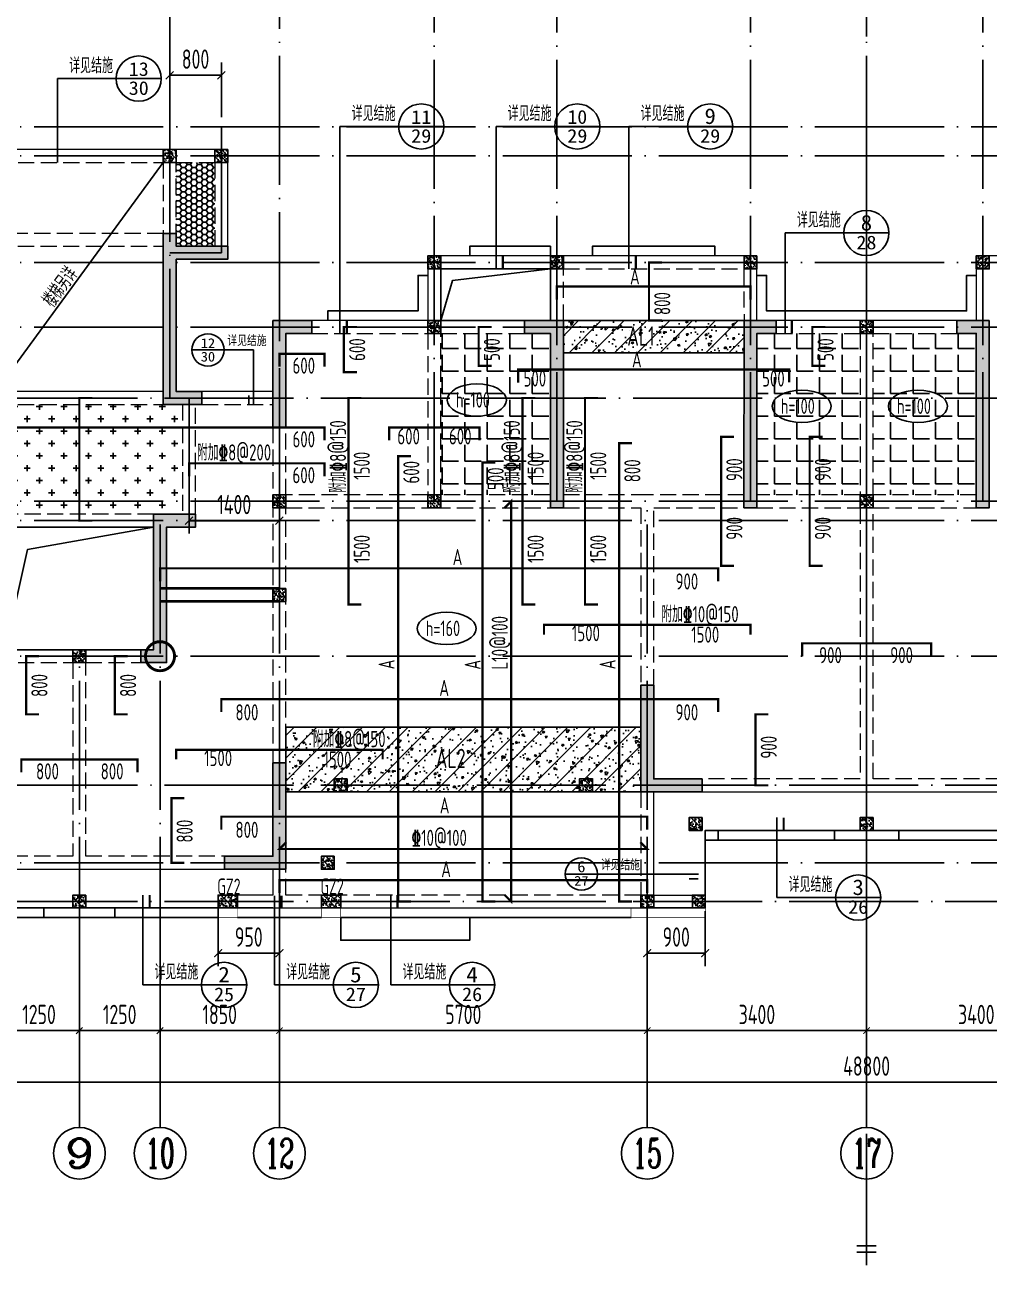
# Model space of a CAD drawing. Extents: x 826826 to 1642106, y -156213 to 399140.
# Drawn here: x 1297115 to 1312061, y 114966 to 134182 of the extents above; entities that cross this region are included whole.
import ezdxf
from ezdxf.enums import TextEntityAlignment as Align

# ---------------------------------------------------------------- set-up
doc = ezdxf.new("R2010")
doc.units = 0
doc.header["$LTSCALE"] = 1000
for name, pattern in [('CENTER', [8, 5, -1, 1, -1]), ('DASH', [0.35, 0.25, -0.1]), ('DOTE', [2.42, 2, -0.2, 0.02, -0.2])]:
    doc.linetypes.add(name, pattern=pattern)
doc.layers.get('0').update_dxf_attribs({"linetype": 'CONTINUOUS'})
doc.layers.get('DEFPOINTS').update_dxf_attribs({"linetype": 'CONTINUOUS'})
for name, color, linetype in [('$RECOVER_210609100354-0', 7, 'CONTINUOUS'), ('A-AXIS', 1, 'CONTINUOUS'), ('A-DOTE', 10, 'DOTE'), ('AXIS_TEXT', 4, 'CONTINUOUS'), ('BEAM', 4, 'DASH'), ('DIM_IDEN', 67, 'CONTINUOUS'), ('PUB_TEXT', 2, 'CONTINUOUS'), ('ROOF', 183, 'CONTINUOUS'), ('S-B板填充', 251, 'CONTINUOUS'), ('S-B板标注', 3, 'CONTINUOUS'), ('S-B板边线', 2, 'CONTINUOUS'), ('S-B板配筋', 6, 'CONTINUOUS'), ('S-B板配筋号', 7, 'CONTINUOUS'), ('S-D洞口', 4, 'CONTINUOUS'), ('S-J基础底板标注', 3, 'CONTINUOUS'), ('S-L主梁线', 4, 'DASH'), ('S-Q墙填充', 252, 'CONTINUOUS'), ('S-Q墙实线', 6, 'CONTINUOUS'), ('S-Q墙标注', 3, 'CONTINUOUS'), ('S-Y一般标注', 3, 'CONTINUOUS'), ('S-板正筋', 2, 'CONTINUOUS'), ('S-构造柱', 212, 'CONTINUOUS'), ('S-构造柱编号', 130, 'CONTINUOUS'), ('TEXT', 2, 'CONTINUOUS'), ('THIN', 7, 'CONTINUOUS'), ('水平筋标注', 7, 'CONTINUOUS'), ('看线', 251, 'CONTINUOUS')]:
    doc.layers.add(name, color=color, linetype=linetype)
doc.layers.add('+公共字体', color=7, linetype='CONTINUOUS', lineweight=20)
doc.layers.add('配箍校核', color=34, linetype='CONTINUOUS', plot=False)
doc.styles.add('_TCH_AXIS', font='COMPLEX', dxfattribs={"bigfont": 'GBCBIG'})
doc.styles.add('_TCH_LABEL', font='simhei.ttf')
doc.styles.add('COMPLEX', font='COMPLEX')
doc.styles.add('TSSD_DIMENSION', font='Tssdeng.shx', dxfattribs={"width": 0.7, "bigfont": 'tssdchn.shx'})
doc.styles.add('TSSD_REIN', font='tssdeng.shx', dxfattribs={"width": 0.7, "height": 300, "bigfont": 'tssdchn.shx'})
doc.styles.add('结构文字', font='zstxt.shx', dxfattribs={"width": 0.7, "bigfont": 'zshz.shx'})
doc.dimstyles.new('STRUCK', dxfattribs={"dimtxt": 400, "dimasz": 121, "dimexe": 200, "dimexo": 150, "dimgap": 115, "dimtad": 1, "dimdec": 0, "dimdsep": 46, "dimtxsty": '结构文字', "dimblk": 'ARCHTICK', "dimcen": 400, "dimclrd": 3, "dimclre": 3, "dimclrt": 7, "dimadec": 0, "dimazin": 0, "dimtfac": 1, "dimtdec": 0, "dimtix": 1, "dimtmove": 2, "dimatfit": 3, "dimldrblk": '_DIMX', "dimfxl": 0, "dimtolj": 1, "dimtzin": 0, "dimarcsym": 0})
doc.dimstyles.new('TSSD_100_100$0', dxfattribs={"dimtxt": 300, "dimasz": 80, "dimexe": 100, "dimexo": 250, "dimgap": 100, "dimtad": 1, "dimdec": 0, "dimzin": 0, "dimdsep": 46, "dimtxsty": 'TSSD_DIMENSION', "dimblk": 'ARCHTICK', "dimcen": 0, "dimdle": 100, "dimclrd": 3, "dimclre": 3, "dimclrt": 7, "dimadec": 0, "dimazin": 0, "dimtfac": 1, "dimtdec": 0, "dimtix": 1, "dimtmove": 2, "dimatfit": 3, "dimldrblk": 'ARCHTICK', "dimfxl": 0, "dimtolj": 1, "dimtzin": 0, "dimarcsym": 0})

# ---------------------------------------------------------------- blocks, each defined once
blk = doc.blocks.new('_ArchTick')
at = {"color": 0, "linetype": 'ByBlock', "const_width": 0.15}
blk.add_lwpolyline([(-0.5, -0.5), (0.5, 0.5)], dxfattribs=at)
blk = doc.blocks.new('*D875')
at = {"layer": 'DEFPOINTS', "color": 0}
for p in [(28700.000008, 3300.000008), (32100.000008, 3300.000008), (32100.000008, 2300.000008)]:
    blk.add_point(p, dxfattribs=at)
at = {"layer": 'S-Y一般标注', "color": 0, "lineweight": -2}
for p, q in [((28700.000008, 3050.000008), (28700.000008, 2200.000008)), ((32100.000008, 3050.000008), (32100.000008, 2200.000008)), ((28600.000008, 2300.000008), (32200.000008, 2300.000008))]:
    blk.add_line(p, q, dxfattribs=at)
at = {"layer": 'S-Y一般标注', "color": 0, "lineweight": -2, "xscale": 100, "yscale": 100, "zscale": 100, "rotation": 180}
blk.add_blockref('_ArchTick', (28700.000008, 2300.000008), dxfattribs=at)
at = {"layer": 'S-Y一般标注', "color": 0, "lineweight": -2, "xscale": 100, "yscale": 100, "zscale": 100}
blk.add_blockref('_ArchTick', (32100.000008, 2300.000008), dxfattribs=at)
at = {"layer": 'S-Y一般标注', "color": 7, "insert": (30400.000008, 2550.000008), "char_height": 300, "attachment_point": 5, "style": 'TSSD_DIMENSION'}
blk.add_mtext('\\A1;3400', dxfattribs=at)
blk = doc.blocks.new('*D914')
at = {"layer": 'DEFPOINTS', "color": 0}
for p in [(15250, 3300), (16500, 3300), (16500, 2300)]:
    blk.add_point(p, dxfattribs=at)
at = {"layer": 'S-Y一般标注', "color": 0, "lineweight": -2}
for p, q in [((15250, 3050), (15250, 2200)), ((16500, 3050), (16500, 2200)), ((15150, 2300), (16600, 2300))]:
    blk.add_line(p, q, dxfattribs=at)
at = {"layer": 'S-Y一般标注', "color": 0, "lineweight": -2, "xscale": 100, "yscale": 100, "zscale": 100, "rotation": 180}
blk.add_blockref('_ArchTick', (15250, 2300), dxfattribs=at)
at = {"layer": 'S-Y一般标注', "color": 0, "lineweight": -2, "xscale": 100, "yscale": 100, "zscale": 100}
blk.add_blockref('_ArchTick', (16500, 2300), dxfattribs=at)
at = {"layer": 'S-Y一般标注', "color": 7, "insert": (15875, 2550), "char_height": 300, "attachment_point": 5, "style": 'TSSD_DIMENSION'}
blk.add_mtext('\\A1;1250', dxfattribs=at)
blk = doc.blocks.new('*D915')
at = {"layer": 'DEFPOINTS', "color": 0}
for p in [(17750, 3300), (19600, 3300), (19600, 2300)]:
    blk.add_point(p, dxfattribs=at)
at = {"layer": 'S-Y一般标注', "color": 0, "lineweight": -2}
for p, q in [((17750, 3050), (17750, 2200)), ((19600, 3050), (19600, 2200)), ((17650, 2300), (19700, 2300))]:
    blk.add_line(p, q, dxfattribs=at)
at = {"layer": 'S-Y一般标注', "color": 0, "lineweight": -2, "xscale": 100, "yscale": 100, "zscale": 100, "rotation": 180}
blk.add_blockref('_ArchTick', (17750, 2300), dxfattribs=at)
at = {"layer": 'S-Y一般标注', "color": 0, "lineweight": -2, "xscale": 100, "yscale": 100, "zscale": 100}
blk.add_blockref('_ArchTick', (19600, 2300), dxfattribs=at)
at = {"layer": 'S-Y一般标注', "color": 7, "insert": (18675, 2550), "char_height": 300, "attachment_point": 5, "style": 'TSSD_DIMENSION'}
blk.add_mtext('\\A1;1850', dxfattribs=at)
blk = doc.blocks.new('*D916')
at = {"layer": 'DEFPOINTS', "color": 0}
for p in [(19600, 3300), (25300, 3300), (25300, 2300)]:
    blk.add_point(p, dxfattribs=at)
at = {"layer": 'S-Y一般标注', "color": 0, "lineweight": -2}
for p, q in [((19600, 3050), (19600, 2200)), ((25300, 3050), (25300, 2200)), ((19500, 2300), (25400, 2300))]:
    blk.add_line(p, q, dxfattribs=at)
at = {"layer": 'S-Y一般标注', "color": 0, "lineweight": -2, "xscale": 100, "yscale": 100, "zscale": 100, "rotation": 180}
blk.add_blockref('_ArchTick', (19600, 2300), dxfattribs=at)
at = {"layer": 'S-Y一般标注', "color": 0, "lineweight": -2, "xscale": 100, "yscale": 100, "zscale": 100}
blk.add_blockref('_ArchTick', (25300, 2300), dxfattribs=at)
at = {"layer": 'S-Y一般标注', "color": 7, "insert": (22450, 2550), "char_height": 300, "attachment_point": 5, "style": 'TSSD_DIMENSION'}
blk.add_mtext('\\A1;5700', dxfattribs=at)
blk = doc.blocks.new('*D917')
at = {"layer": 'DEFPOINTS', "color": 0}
for p in [(25300.000008, 3300.000008), (28700.000008, 3300.000008), (28700.000008, 2300.000008)]:
    blk.add_point(p, dxfattribs=at)
at = {"layer": 'S-Y一般标注', "color": 0, "lineweight": -2}
for p, q in [((25300.000008, 3050.000008), (25300.000008, 2200.000008)), ((28700.000008, 3050.000008), (28700.000008, 2200.000008)), ((25200.000008, 2300.000008), (28800.000008, 2300.000008))]:
    blk.add_line(p, q, dxfattribs=at)
at = {"layer": 'S-Y一般标注', "color": 0, "lineweight": -2, "xscale": 100, "yscale": 100, "zscale": 100, "rotation": 180}
blk.add_blockref('_ArchTick', (25300.000008, 2300.000008), dxfattribs=at)
at = {"layer": 'S-Y一般标注', "color": 0, "lineweight": -2, "xscale": 100, "yscale": 100, "zscale": 100}
blk.add_blockref('_ArchTick', (28700.000008, 2300.000008), dxfattribs=at)
at = {"layer": 'S-Y一般标注', "color": 7, "insert": (27000.000008, 2550.000008), "char_height": 300, "attachment_point": 5, "style": 'TSSD_DIMENSION'}
blk.add_mtext('\\A1;3400', dxfattribs=at)
blk = doc.blocks.new('*D918')
at = {"layer": 'DEFPOINTS', "color": 0}
for p in [(4300.000008, 3300.000008), (53100.000008, 3300.000008), (53100.000008, 1500.000008)]:
    blk.add_point(p, dxfattribs=at)
at = {"layer": 'S-Y一般标注', "color": 0, "lineweight": -2}
for p, q in [((4300.000008, 3050.000008), (4300.000008, 1400.000008)), ((53100.000008, 3050.000008), (53100.000008, 1400.000008)), ((4200.000008, 1500.000008), (53200.000008, 1500.000008))]:
    blk.add_line(p, q, dxfattribs=at)
at = {"layer": 'S-Y一般标注', "color": 0, "lineweight": -2, "xscale": 100, "yscale": 100, "zscale": 100, "rotation": 180}
blk.add_blockref('_ArchTick', (4300.000008, 1500.000008), dxfattribs=at)
at = {"layer": 'S-Y一般标注', "color": 0, "lineweight": -2, "xscale": 100, "yscale": 100, "zscale": 100}
blk.add_blockref('_ArchTick', (53100.000008, 1500.000008), dxfattribs=at)
at = {"layer": 'S-Y一般标注', "color": 7, "insert": (28700.000008, 1750.000008), "char_height": 300, "attachment_point": 5, "style": 'TSSD_DIMENSION'}
blk.add_mtext('\\A1;48800', dxfattribs=at)
blk = doc.blocks.new('_AXISO')
blk.add_circle((0, 0), 0.5)
at = {"layer": 'AXIS_TEXT', "style": 'COMPLEX', "width": 1.041667}
blk.add_attdef('A', text='', height=0.56, dxfattribs=at).set_placement((-0.25, -0.28), (0.25, -0.28), align=Align.FIT)
blk = doc.blocks.new('*D920')
at = {"layer": 'DEFPOINTS', "color": 0}
for p in [(16500, 3300), (17750, 3300), (17750, 2300)]:
    blk.add_point(p, dxfattribs=at)
at = {"layer": 'S-Y一般标注', "color": 0, "lineweight": -2}
for p, q in [((16500, 3050), (16500, 2200)), ((17750, 3050), (17750, 2200)), ((16400, 2300), (17850, 2300))]:
    blk.add_line(p, q, dxfattribs=at)
at = {"layer": 'S-Y一般标注', "color": 0, "lineweight": -2, "xscale": 100, "yscale": 100, "zscale": 100, "rotation": 180}
blk.add_blockref('_ArchTick', (16500, 2300), dxfattribs=at)
at = {"layer": 'S-Y一般标注', "color": 0, "lineweight": -2, "xscale": 100, "yscale": 100, "zscale": 100}
blk.add_blockref('_ArchTick', (17750, 2300), dxfattribs=at)
at = {"layer": 'S-Y一般标注', "color": 7, "insert": (17125, 2550), "char_height": 300, "attachment_point": 5, "style": 'TSSD_DIMENSION'}
blk.add_mtext('\\A1;1250', dxfattribs=at)
blk = doc.blocks.new('20210801.20101804')
at = {"layer": 'S-B板填充', "linetype": 'ByBlock'}
h = blk.add_hatch(dxfattribs=at)
h.set_pattern_fill('HONEY', color=252, scale=17.142857, style=0)
h.set_pattern_definition([(0, (65678.815, -211040.24), (81.642857, 47.136514), [54.42857, -108.857143]), (120, (65678.815, -211040.24), (-81.642847, 47.136531), [54.42857, -108.857143]), (60, (65678.815, -211040.24), (1e-05, 94.273045), [-108.857143, 54.42857])])
edge = h.paths.add_edge_path()
edge.add_line((14198, 4150), (14199, 5450))
edge.add_line((14199, 5450), (13598, 5450))
edge.add_line((13598, 5450), (13598, 4350))
edge.add_line((13598, 4350), (13600, 4350))
edge.add_line((13600, 4350), (13600, 4150))
edge.add_line((13600, 4150), (14198, 4150))
at = {"layer": 'S-B板填充'}
h = blk.add_hatch(dxfattribs=at)
h.set_pattern_fill('ANGLE', color=252, scale=50, style=0)
h.set_pattern_definition([(0, (115433.96, -145343.86), (0, 349.25), [254, -95.25]), (90, (115433.96, -145343.86), (-349.25, 2e-14), [254, -95.25])])
edge = h.paths.add_edge_path()
edge.add_line((17700, 300), (17700, 2800))
edge.add_line((17700, 2800), (19400, 2800))
edge.add_line((19400, 2800), (19400, 300))
edge.add_line((19400, 300), (17800, 300))
h = blk.add_hatch(dxfattribs=at)
h.set_pattern_fill('ANGLE', color=252, scale=50, style=0)
h.set_pattern_definition([(0, (120233.96, -145343.86), (0, 349.25), [254, -95.25]), (90, (120233.96, -145343.86), (-349.25, 2e-14), [254, -95.25])])
h.paths.add_polyline_path([(22600, 300), (22600, 2800), (24200, 2800), (24200, 300)])
h = blk.add_hatch(dxfattribs=at)
h.set_pattern_fill('ANGLE', color=252, scale=50, style=0)
h.set_pattern_definition([(0, (122033.96, -145343.86), (0, 349.25), [254, -95.25]), (90, (122033.96, -145343.86), (-349.25, 2e-14), [254, -95.25])])
h.paths.add_polyline_path([(24400, 300), (24400, 2800), (26000, 2800), (26000, 300)])
h = blk.add_hatch(dxfattribs=at)
h.set_pattern_fill('CROSS', color=252, scale=30, style=0)
h.set_pattern_definition([(0, (97333.95, -146243.87), (190.5, 190.5), [95.25, -285.75]), (90, (97381.58, -146291.5), (-190.5, 190.5), [95.25, -285.75])])
h.paths.add_polyline_path([(10501, 1700), (13701, 1700), (13700, 0), (10500, 0)])
blk = doc.blocks.new('20210802.04311300')
at = {"layer": '$RECOVER_210609100354-0', "color": 30, "const_width": 8}
for points in [[(14150, 500), (14150, 350), (13850, 350), (13850, 500)], [(15750, 500), (15750, 350), (15450, 350), (15450, 500)], [(21400, 500), (21400, 350), (20250, 350), (20250, 500)]]:
    blk.add_lwpolyline(points, dxfattribs=at)
at = {"layer": '看线', "color": 202, "ltscale": 0.5}
for points in [[(19000, 10600), (19000, 10750), (17750, 10750), (17750, 10600)], [(21550, 10600), (21550, 10750), (19650, 10750), (19650, 10600)], [(17100, 10300), (16950, 10300), (16950, 9750), (15550, 9750), (15550, 9600)], [(22200, 10300), (22350, 10300), (22350, 9750), (23900, 9750)], [(25600, 10300), (25450, 10300), (25450, 9750), (23900, 9750)], [(23900, 1550), (21400, 1550), (21400, 500)], [(23400, 1700), (23400, 1550), (21600, 1550), (21600, 1700)], [(23900, 1550), (26400, 1550), (26400, 500)], [(24400, 1700), (24400, 1550), (26200, 1550), (26200, 1700)], [(9550, 500), (9550, 350), (11150, 350), (11150, 500)], [(13850, 500), (13850, 350), (12250, 350), (12250, 500)], [(9550, 350), (13850, 350)], [(15450, 350), (14150, 350)], [(17750, 350), (17750, 0), (15750, 0), (15750, 350)], [(20250, 350), (15750, 350)]]:
    blk.add_lwpolyline(points, dxfattribs=at)
blk = doc.blocks.new('20210802.12031371')
at = {"layer": 'S-板正筋', "color": 5, "linetype": 'DASH', "const_width": 42.9}
for points in [[(13493, 3150), (11643, 3150)], [(13493, 2950), (11643, 2950)]]:
    blk.add_lwpolyline(points, dxfattribs=at)
blk = doc.blocks.new('20210804.01062365')
at = {"layer": '+公共字体', "color": 2, "const_width": 45}
blk.add_lwpolyline([(-1458949, -65116, 1), (-1458949, -64666, 1), (-1458949, -65116, -1)], format="xyb", dxfattribs=at)
blk = doc.blocks.new('20210805.12180537')
at = {"layer": 'DIM_IDEN'}
for p, q in [((12208, 14853), (13117, 14853)), ((12208, 13555), (12208, 14853)), ((13817, 14853), (13117, 14853)), ((16586, 14111), (17495, 14111)), ((16586, 10905), (16586, 14111)), ((18195, 14111), (17495, 14111)), ((19005, 14111), (19914, 14111)), ((19005, 11905), (19005, 14111)), ((20614, 14111), (19914, 14111)), ((21064, 14111), (21973, 14111)), ((21064, 11905), (21064, 14111)), ((22673, 14111), (21973, 14111)), ((23485, 12461), (24394, 12461)), ((23485, 10905), (23485, 12461)), ((25094, 12461), (24394, 12461)), ((14790, 10649), (14290, 10649)), ((15247, 10649), (14790, 10649)), ((15247, 9805), (15247, 10649)), ((23357, 3405), (23357, 2166)), ((20577, 2530), (20077, 2530)), ((21693, 2530), (20577, 2530)), ((22140, 2530), (21693, 2530)), ((13531, 2205), (13531, 813)), ((15573, 2195), (15573, 813)), ((17374, 2205), (17374, 813)), ((23357, 2166), (24266, 2166)), ((24966, 2166), (24266, 2166)), ((13531, 813), (14440, 813)), ((15140, 813), (14440, 813)), ((15573, 813), (16482, 813)), ((17182, 813), (16482, 813)), ((17374, 813), (18283, 813)), ((18983, 813), (18283, 813))]:
    blk.add_line(p, q, dxfattribs=at)
for points, const_width in [([(19110, 11905), (19110, 12105)], 35), ([(21169, 11905), (21169, 12105)], 35), ([(16691, 10905), (16691, 11105)], 35), ([(23590, 10905), (23590, 11105)], 35), ([(15172, 9805), (15172, 9947)], 25), ([(23462, 3405), (23462, 3205)], 35), ([(22140, 2455), (21997, 2455)], 25), ([(13636, 2205), (13636, 2005)], 35), ([(15678, 2195), (15678, 1995)], 35), ([(17479, 2205), (17479, 2005)], 35)]:
    blk.add_lwpolyline(points, dxfattribs=dict(at, const_width=const_width))
for centre, radius in [((13467, 14853), 350), ((17845, 14111), 350), ((20264, 14111), 350), ((22323, 14111), 350), ((24744, 12461), 350), ((14540, 10649), 250), ((20327, 2530), 250), ((24616, 2166), 350), ((14790, 813), 350), ((16832, 813), 350), ((18633, 813), 350)]:
    blk.add_circle(centre, radius, dxfattribs=at)
at = {"layer": 'PUB_TEXT', "style": '_TCH_AXIS'}
for height, p in [(236.3, (12388, 14936)), (236.3, (16766, 14195)), (236.3, (19184, 14195)), (236.3, (21244, 14195)), (236.3, (23665, 12545)), (168.8, (14840, 10709)), (168.8, (20627, 2589)), (236.3, (23537, 2249)), (236.3, (13710, 896)), (236.3, (15752, 896)), (236.3, (17554, 896))]:
    blk.add_text('详见结施', height=height, dxfattribs=at).set_placement(p)
at = {"layer": 'PUB_TEXT', "style": '_TCH_LABEL'}
for s, height, width, p, p2 in [('13', 212.7, 1.00565, (13314, 14894), (13621, 14894)), ('30', 212, 1.017143, (13312, 14600), (13622, 14600)), ('11', 210.8, 1.034884, (17688, 14152), (18002, 14152)), ('10', 213.8, 0.988889, (20112, 14152), (20416, 14152)), ('9', 242, 1.011364, (22235, 14150), (22411, 14150)), ('29', 211.6, 1.022989, (17689, 13859), (18001, 13859)), ('29', 211.6, 1.022989, (20108, 13859), (20420, 13859)), ('29', 211.6, 1.022989, (22168, 13859), (22479, 13859)), ('8', 242, 1.017143, (24656, 12500), (24833, 12500)), ('28', 212.3, 1.011364, (24590, 12208), (24899, 12208)), ('12', 151.1, 1.022989, (14428, 10679), (14651, 10679)), ('30', 151.4, 1.017143, (14429, 10469), (14650, 10469)), ('6', 173, 1.011364, (20264, 2558), (20390, 2558)), ('27', 151.1, 1.022989, (20216, 2350), (20438, 2350)), ('3', 242, 1.00565, (24529, 2205), (24704, 2205)), ('26', 211.6, 1.022989, (24461, 1914), (24772, 1914)), ('2', 241, 1.022989, (14701, 852), (14878, 852)), ('5', 241, 1.028902, (16743, 852), (16921, 852)), ('4', 241, 1.034884, (18543, 852), (18723, 852)), ('25', 212.7, 1.00565, (14636, 560), (14943, 560)), ('27', 211.6, 1.022989, (16676, 561), (16988, 561)), ('26', 211.6, 1.022989, (18478, 561), (18789, 561))]:
    blk.add_text(s, height=height, dxfattribs=dict(at, width=width)).set_placement(p, p2, align=Align.FIT)
blk = doc.blocks.new('20210809.10301159')
at = {"layer": 'THIN', "linetype": 'CENTER'}
blk.add_line((150, 26037), (150, 0), dxfattribs=at)
at = {"layer": 'THIN'}
for p, q in [((300, 300), (0, 300)), ((300, 200), (0, 200))]:
    blk.add_line(p, q, dxfattribs=at)
blk = doc.blocks.new('20210810.05001319')
at = {"layer": 'S-Q墙填充'}
h = blk.add_hatch(color=252, dxfattribs=at)
h.dxf.hatch_style = 1
h.paths.add_polyline_path([(-1454688, -53083), (-1454688, -55433), (-1454288, -55433), (-1454088, -55433), (-1454088, -55233), (-1454288, -55233), (-1454488, -55233), (-1454488, -53183), (-1453688, -53183), (-1453688, -52983), (-1454488, -52983), (-1454488, -52783), (-1454688, -52783)])
h = blk.add_hatch(color=252, dxfattribs=at)
h.dxf.hatch_style = 1
h.paths.add_polyline_path([(-1452988, -55333), (-1452988, -55783), (-1452788, -55783), (-1452788, -55333), (-1452788, -54333), (-1452388, -54333), (-1452388, -54133), (-1452988, -54133)])
h = blk.add_hatch(color=252, dxfattribs=at)
h.dxf.hatch_style = 1
h.paths.add_polyline_path([(-1449088, -54333), (-1448688, -54333), (-1448688, -57033), (-1448488, -57033), (-1448488, -54133), (-1449088, -54133)])
h = blk.add_hatch(color=252, dxfattribs=at)
h.dxf.hatch_style = 1
h.paths.add_polyline_path([(-1445688, -54133), (-1445690, -57033), (-1445490, -57033), (-1445488, -54333), (-1445188, -54333), (-1445188, -54133)])
h = blk.add_hatch(color=252, dxfattribs=at)
h.dxf.hatch_style = 1
h.paths.add_polyline_path([(-1441888, -54133), (-1442388, -54133), (-1442388, -54333), (-1442088, -54333), (-1442088, -57033), (-1441888, -57033)])
h = blk.add_hatch(color=252, dxfattribs=at)
h.dxf.hatch_style = 1
h.paths.add_polyline_path([(-1454838, -59233), (-1455038, -59233), (-1455038, -59433), (-1454638, -59433), (-1454638, -57333), (-1454188, -57333), (-1454188, -57133), (-1454838, -57133)])
h = blk.add_hatch(color=252, dxfattribs=at)
h.dxf.hatch_style = 1
h.paths.add_polyline_path([(-1447288, -61433), (-1446438, -61433), (-1446338, -61433), (-1446338, -61233), (-1446438, -61233), (-1447088, -61233), (-1447088, -59783), (-1447288, -59783)])
h = blk.add_hatch(color=252, dxfattribs=at)
h.dxf.hatch_style = 1
h.paths.add_polyline_path([(-1452788, -62633), (-1453738, -62633), (-1453738, -62433), (-1452988, -62433), (-1452988, -60983), (-1452788, -60983)])
at = {"layer": 'S-L主梁线', "linetype": 'ByBlock', "lineweight": 18}
for p, q in [((-1454588, -51483), (-1457388, -51483)), ((-1453688, -51483), (-1454588, -51483)), ((-1453688, -52983), (-1453688, -51483)), ((-1450588, -53133), (-1450588, -54133)), ((-1448588, -53133), (-1450588, -53133)), ((-1445490, -53133), (-1448588, -53133)), ((-1445488, -54133), (-1445490, -53133)), ((-1438988, -53133), (-1442088, -53133)), ((-1442088, -53133), (-1442088, -54133)), ((-1450588, -54133), (-1452388, -54133)), ((-1443788, -54133), (-1445188, -54133)), ((-1442388, -54133), (-1443788, -54133)), ((-1454688, -55233), (-1457290, -55233)), ((-1452988, -55233), (-1454088, -55233)), ((-1457138, -57333), (-1454838, -57333)), ((-1455988, -59233), (-1456938, -59233)), ((-1455038, -59233), (-1455988, -59233)), ((-1447088, -63033), (-1447088, -61433)), ((-1446338, -61433), (-1443788, -61433)), ((-1443788, -61433), (-1441338, -61433)), ((-1458438, -62633), (-1455988, -62633)), ((-1455988, -62633), (-1453538, -62633)), ((-1452988, -62633), (-1452988, -63033)), ((-1452988, -63033), (-1453838, -63033)), ((-1453838, -63233), (-1453838, -63033)), ((-1447088, -63033), (-1446288, -63033)), ((-1446288, -63033), (-1446288, -63233)), ((-1453838, -63233), (-1446288, -63233))]:
    blk.add_line(p, q, dxfattribs=at)
at = {"layer": 'S-L主梁线', "linetype": 'DASH', "lineweight": 18}
for p, q in [((-1457288, -51683), (-1454688, -51683)), ((-1454688, -51683), (-1454688, -52783)), ((-1454488, -52883), (-1454488, -51683)), ((-1454488, -51683), (-1453888, -51683)), ((-1453888, -51683), (-1453888, -52983)), ((-1454688, -52783), (-1457289, -52783)), ((-1457290, -52983), (-1454688, -52983)), ((-1450388, -54133), (-1450388, -53333)), ((-1450388, -53333), (-1448688, -53333)), ((-1448688, -53333), (-1448688, -54133)), ((-1448488, -54133), (-1448488, -53333)), ((-1448488, -53333), (-1445689, -53333)), ((-1445689, -53333), (-1445688, -54233)), ((-1449088, -54133), (-1450388, -54133)), ((-1452388, -54333), (-1450588, -54333)), ((-1450588, -54333), (-1450588, -56833)), ((-1450388, -54333), (-1449088, -54333)), ((-1450388, -56833), (-1450388, -54333)), ((-1445188, -54333), (-1443888, -54333)), ((-1443888, -54333), (-1443888, -56833)), ((-1443688, -54333), (-1442388, -54333)), ((-1443688, -56833), (-1443688, -54333)), ((-1457290, -55433), (-1454688, -55433)), ((-1454388, -55433), (-1454388, -57133)), ((-1454188, -57133), (-1454188, -55433)), ((-1454088, -55433), (-1452988, -55433)), ((-1452988, -55783), (-1452988, -56933)), ((-1452788, -56833), (-1452788, -55783)), ((-1450588, -56833), (-1452788, -56833)), ((-1448688, -56833), (-1450388, -56833)), ((-1447188, -56833), (-1448488, -56833)), ((-1445689, -56833), (-1447188, -56833)), ((-1443888, -56833), (-1445489, -56833)), ((-1442088, -56833), (-1443688, -56833)), ((-1452988, -56933), (-1452988, -60983)), ((-1452788, -60983), (-1452788, -57033)), ((-1452788, -57033), (-1450488, -57033)), ((-1450488, -57033), (-1448688, -57033)), ((-1448488, -57033), (-1447288, -57033)), ((-1447288, -57033), (-1447288, -59783)), ((-1447088, -59783), (-1447088, -57033)), ((-1447088, -57033), (-1445690, -57033)), ((-1445490, -57033), (-1443888, -57033)), ((-1443888, -57033), (-1443888, -61233)), ((-1443688, -61233), (-1443688, -57033)), ((-1443688, -57033), (-1442088, -57033)), ((-1454838, -57133), (-1457138, -57133)), ((-1456938, -59433), (-1456088, -59433)), ((-1456088, -59433), (-1456088, -62433)), ((-1455888, -62433), (-1455888, -59433)), ((-1455888, -59433), (-1455038, -59433)), ((-1443888, -61233), (-1446338, -61233)), ((-1441338, -61233), (-1443688, -61233)), ((-1447288, -61433), (-1447288, -63033)), ((-1456088, -62433), (-1458438, -62433)), ((-1453538, -62433), (-1455888, -62433)), ((-1452788, -63033), (-1452788, -62633)), ((-1447288, -63033), (-1452788, -63033))]:
    blk.add_line(p, q, dxfattribs=at)
at = {"layer": 'S-Q墙实线'}
for points in [[(-1454688, -53083), (-1454688, -55433), (-1454288, -55433), (-1454088, -55433), (-1454088, -55233), (-1454288, -55233), (-1454488, -55233), (-1454488, -53183), (-1453688, -53183), (-1453688, -52983), (-1454488, -52983), (-1454488, -52783), (-1454688, -52783)], [(-1452988, -55333), (-1452988, -55783), (-1452788, -55783), (-1452788, -55333), (-1452788, -54333), (-1452388, -54333), (-1452388, -54133), (-1452988, -54133)], [(-1449088, -54333), (-1448688, -54333), (-1448688, -57033), (-1448488, -57033), (-1448488, -54133), (-1449088, -54133)], [(-1454838, -59233), (-1455038, -59233), (-1455038, -59433), (-1454638, -59433), (-1454638, -57333), (-1454188, -57333), (-1454188, -57133), (-1454838, -57133)], [(-1447288, -61433), (-1446438, -61433), (-1446338, -61433), (-1446338, -61233), (-1446438, -61233), (-1447088, -61233), (-1447088, -59783), (-1447288, -59783)], [(-1452788, -62633), (-1453738, -62633), (-1453738, -62433), (-1452988, -62433), (-1452988, -60983), (-1452788, -60983)]]:
    blk.add_lwpolyline(points, close=True, dxfattribs=at)
for points in [[(-1445688, -54133), (-1445690, -57033), (-1445490, -57033), (-1445488, -54333), (-1445188, -54333), (-1445188, -54133), (-1445688, -54133)], [(-1441888, -54133), (-1442388, -54133), (-1442388, -54333), (-1442088, -54333), (-1442088, -57033), (-1441888, -57033), (-1441888, -54133)]]:
    blk.add_lwpolyline(points, dxfattribs=at)
blk = doc.blocks.new('20210810.05042432')
at = {"layer": 'S-B板边线'}
for points in [[(-1447088, -63233), (-1446288, -63233), (-1446288, -62033), (-1441288, -62033), (-1441288, -63233), (-1440488, -63233)], [(-1458988, -63233), (-1452988, -63233)]]:
    blk.add_lwpolyline(points, dxfattribs=at)
blk = doc.blocks.new('20210730.02141516')
at = {"layer": 'S-构造柱'}
h = blk.add_hatch(dxfattribs=at)
h.set_pattern_fill('ARMORED', color=256, scale=15, angle=-90, style=0)
h.set_pattern_definition([(320, (-154189.41, 3278673.45), (-9.4128202, -107.5890274), [11.25, -123.75]), (265, (-154189.41, 3278673.45), (112.82882, 20.8127), [9, -99]), (10.4514, (-154190.19, 3278664.49), (103.4159313, -86.7764073), [9.5610285, -105.1713168]), (316.1842, (-154159.41, 3278673.45), (-24.827852, -160.0861573), [16.875, -185.625]), (6.6356, (-154161.48, 3278660.11), (146.117681, -140.199406), [14.341543, -157.75695]), (261.1842, (-154159.41, 3278673.45), (146.11779, -140.199292), [13.5, -148.5]), (291, (-154166.91, 3278658.45), (-60.3928336, -89.5360578), [11.25, -123.75]), (236, (-154166.91, 3278658.45), (108.7725068, -36.4972998), [9, -99]), (341.4514, (-154171.94, 3278650.99), (48.3795745, -126.0333943), [9.5610285, -105.1713168]), (307.5, (-154189.41, 3278673.454), (49.93407807, -1.8239783), [0, -97.8, 0, -100.5, 0, -99.375]), (277.5, (-154189.41, 3278673.454), (59.1617568, -39.4604306), [0, -57.3, 0, -95.55, 0, -37.875]), (237.5, (-154189.41, 3278706.904), (-3.38323076, -80.07336543), [0, -37.5, 0, -117, 0, -155.25]), (227.5, (-154189.41, 3278721.904), (15.0157473, -87.4779254), [0, -48.75, 0, -77.7, 0, -110.25]), (315, (-154189.41, 3278673.454), (53.0330086, 53.0330086), [])])
h.paths.add_polyline_path([(200, 200), (200, 0), (0, 0), (0, 200)])
blk.add_lwpolyline([(200, 200), (200, 0), (0, 0), (0, 200)], close=True, dxfattribs=at)
blk = doc.blocks.new('20210809.18224761')
at = {"layer": 'S-构造柱'}
h = blk.add_hatch(dxfattribs=at)
h.set_pattern_fill('ARMORED', color=256, scale=15, angle=-90, style=0)
h.set_pattern_definition([(320, (-154189.41, 3278673.45), (-9.4128202, -107.5890274), [11.25, -123.75]), (265, (-154189.41, 3278673.45), (112.82882, 20.8127), [9, -99]), (10.4514, (-154190.19, 3278664.49), (103.4159313, -86.7764073), [9.5610285, -105.1713168]), (316.1842, (-154159.41, 3278673.45), (-24.827852, -160.0861573), [16.875, -185.625]), (6.6356, (-154161.48, 3278660.11), (146.117681, -140.199406), [14.341543, -157.75695]), (261.1842, (-154159.41, 3278673.45), (146.11779, -140.199292), [13.5, -148.5]), (291, (-154166.91, 3278658.45), (-60.3928336, -89.5360578), [11.25, -123.75]), (236, (-154166.91, 3278658.45), (108.7725068, -36.4972998), [9, -99]), (341.4514, (-154171.94, 3278650.99), (48.3795745, -126.0333943), [9.5610285, -105.1713168]), (307.5, (-154189.41, 3278673.454), (49.93407807, -1.8239783), [0, -97.8, 0, -100.5, 0, -99.375]), (277.5, (-154189.41, 3278673.454), (59.1617568, -39.4604306), [0, -57.3, 0, -95.55, 0, -37.875]), (237.5, (-154189.41, 3278706.904), (-3.38323076, -80.07336543), [0, -37.5, 0, -117, 0, -155.25]), (227.5, (-154189.41, 3278721.904), (15.0157473, -87.4779254), [0, -48.75, 0, -77.7, 0, -110.25]), (315, (-154189.41, 3278673.454), (53.0330086, 53.0330086), [])])
h.paths.add_polyline_path([(300, 200), (300, 0), (0, 0), (0, 200)])
blk.add_lwpolyline([(300, 200), (300, 0), (0, 0), (0, 200)], close=True, dxfattribs=at)
blk = doc.blocks.new('20210809.18235135')
at = {"layer": '配箍校核'}
blk.add_blockref('20210809.18224761', (12, 0), dxfattribs=at)
at = {"layer": 'S-构造柱编号', "color": 2, "linetype": 'ByBlock', "style": 'TSSD_REIN', "width": 0.65}
blk.add_text('GZ2', height=250, dxfattribs=at).set_placement((0, 206, 0))
blk = doc.blocks.new('*D2373')
at = {"layer": 'DEFPOINTS', "color": 0}
for p in [(1306761, 120600), (1307661, 120600), (1307661, 119800)]:
    blk.add_point(p, dxfattribs=at)
at = {"layer": 'S-Q墙标注', "color": 3, "lineweight": -2}
for p, q in [((1306761, 120450), (1306761, 119600)), ((1307661, 120450), (1307661, 119600)), ((1306761, 119800), (1307661, 119800))]:
    blk.add_line(p, q, dxfattribs=at)
at = {"layer": 'S-Q墙标注', "color": 3, "lineweight": -2, "xscale": 121, "yscale": 121, "zscale": 121, "rotation": 180}
blk.add_blockref('_ArchTick', (1306761, 119800), dxfattribs=at)
at = {"layer": 'S-Q墙标注', "color": 3, "lineweight": -2, "xscale": 121, "yscale": 121, "zscale": 121}
blk.add_blockref('_ArchTick', (1307661, 119800), dxfattribs=at)
at = {"layer": 'S-Q墙标注', "color": 7, "insert": (1307211, 120050), "char_height": 300, "attachment_point": 5, "style": 'TSSD_REIN'}
blk.add_mtext('\\A1;900', dxfattribs=at)
blk = doc.blocks.new('_DIMX')
blk.add_line((-150, 0), (150, 0))
at = {"const_width": 50}
blk.add_lwpolyline([(-70, -70), (70, 70)], dxfattribs=at)
blk = doc.blocks.new('*D2374')
at = {"layer": 'DEFPOINTS', "color": 0}
for p in [(1300111, 120600), (1301061, 120600), (1301061, 119800)]:
    blk.add_point(p, dxfattribs=at)
at = {"layer": 'S-Q墙标注', "color": 3, "lineweight": -2}
for p, q in [((1300111, 120450), (1300111, 119600)), ((1301061, 120450), (1301061, 119600)), ((1300111, 119800), (1301061, 119800))]:
    blk.add_line(p, q, dxfattribs=at)
at = {"layer": 'S-Q墙标注', "color": 3, "lineweight": -2, "xscale": 121, "yscale": 121, "zscale": 121, "rotation": 180}
blk.add_blockref('_ArchTick', (1300111, 119800), dxfattribs=at)
at = {"layer": 'S-Q墙标注', "color": 3, "lineweight": -2, "xscale": 121, "yscale": 121, "zscale": 121}
blk.add_blockref('_ArchTick', (1301061, 119800), dxfattribs=at)
at = {"layer": 'S-Q墙标注', "color": 7, "insert": (1300586, 120050), "char_height": 300, "attachment_point": 5, "style": 'TSSD_REIN'}
blk.add_mtext('\\A1;950', dxfattribs=at)
blk = doc.blocks.new('*D2394')
at = {"layer": 'DEFPOINTS', "color": 0}
for p in [(1300161, 133400), (1299361, 132600), (1300161, 132600)]:
    blk.add_point(p, dxfattribs=at)
at = {"layer": 'S-Q墙标注', "color": 3, "lineweight": -2}
for p, q in [((1299361, 132750), (1299361, 133600)), ((1300161, 132750), (1300161, 133600)), ((1299361, 133400), (1300161, 133400))]:
    blk.add_line(p, q, dxfattribs=at)
at = {"layer": 'S-Q墙标注', "color": 3, "lineweight": -2, "xscale": 121, "yscale": 121, "zscale": 121, "rotation": 180}
blk.add_blockref('_ArchTick', (1299361, 133400), dxfattribs=at)
at = {"layer": 'S-Q墙标注', "color": 3, "lineweight": -2, "xscale": 121, "yscale": 121, "zscale": 121}
blk.add_blockref('_ArchTick', (1300161, 133400), dxfattribs=at)
at = {"layer": 'S-Q墙标注', "color": 7, "insert": (1299761, 133650), "char_height": 300, "attachment_point": 5, "style": 'TSSD_REIN'}
blk.add_mtext('\\A1;800', dxfattribs=at)
blk = doc.blocks.new('*D2400')
at = {"layer": 'DEFPOINTS', "color": 0}
for p in [(1299661, 127300), (1301061, 127300), (1301061, 126500)]:
    blk.add_point(p, dxfattribs=at)
at = {"layer": 'S-Q墙标注', "color": 3, "lineweight": -2}
for p, q in [((1299661, 127150), (1299661, 126300)), ((1301061, 127150), (1301061, 126300)), ((1299661, 126500), (1301061, 126500))]:
    blk.add_line(p, q, dxfattribs=at)
at = {"layer": 'S-Q墙标注', "color": 3, "lineweight": -2, "xscale": 121, "yscale": 121, "zscale": 121, "rotation": 180}
blk.add_blockref('_ArchTick', (1299661, 126500), dxfattribs=at)
at = {"layer": 'S-Q墙标注', "color": 3, "lineweight": -2, "xscale": 121, "yscale": 121, "zscale": 121}
blk.add_blockref('_ArchTick', (1301061, 126500), dxfattribs=at)
at = {"layer": 'S-Q墙标注', "color": 7, "insert": (1300361, 126750), "char_height": 300, "attachment_point": 5, "style": 'TSSD_REIN'}
blk.add_mtext('\\A1;1400', dxfattribs=at)
blk = doc.blocks.new('20210801.08533475')
at = {"layer": 'A-AXIS'}
for p, q in [((16500, 3300), (16500, 800)), ((17750, 3300), (17750, 800)), ((19600, 3300), (19600, 800)), ((25300, 3300), (25300, 800)), ((28700, 3300), (28700, 800))]:
    blk.add_line(p, q, dxfattribs=at)
at = {"layer": 'A-DOTE'}
for p, q in [((17900, 12100), (17900, 19800)), ((19600, 3300), (19600, 19800)), ((22000, 10500), (22000, 19800)), ((23900, 10500), (23900, 19800)), ((26900, 10500), (26900, 19800)), ((28700, 3300), (28700, 19800)), ((30500, 10500), (30500, 19800)), ((54100, 16300), (3300, 16300)), ((18700, 14350), (18700, 16300)), ((54100, 15850), (3300, 15850)), ((18700, 14350), (17900, 14350)), ((54100, 14200), (3300, 14200)), ((54100, 13200), (3300, 13200)), ((3300, 12100), (54100, 12100)), ((18200, 10200), (18200, 12100)), ((54100, 10500), (3300, 10500)), ((25300, 3300), (25300, 10500)), ((54100, 10200), (3300, 10200)), ((17750, 3300), (17750, 10200)), ((54100, 8100), (3300, 8100)), ((16500, 3300), (16500, 8100)), ((3300, 6100), (54100, 6100)), ((54100, 4900), (3300, 4900)), ((3300, 4300), (54100, 4300))]:
    blk.add_line(p, q, dxfattribs=at)
at = {"layer": 'A-AXIS'}
ref = blk.add_blockref('_AXISO', (16500, 400), dxfattribs=dict(at, xscale=800, yscale=800, zscale=800))
ref.add_attrib('A', '9', dxfattribs={"layer": 'AXIS_TEXT', "height": 452.5, "style": '_TCH_AXIS', "width": 1.5}).set_placement((16273.7, 173.7), (16726.3, 173.7), align=Align.FIT)
ref = blk.add_blockref('_AXISO', (17750, 400), dxfattribs=dict(at, xscale=800, yscale=800, zscale=800))
ref.add_attrib('A', '10', dxfattribs={"layer": 'AXIS_TEXT', "height": 452.55, "style": '_TCH_AXIS', "width": 0.724138}).set_placement((17523.7, 173.7), (17976.3, 173.7), align=Align.FIT)
ref = blk.add_blockref('_AXISO', (19600, 400), dxfattribs=dict(at, xscale=800, yscale=800, zscale=800))
ref.add_attrib('A', '12', dxfattribs={"layer": 'AXIS_TEXT', "height": 452.55, "style": '_TCH_AXIS', "width": 0.724138}).set_placement((19373.7, 173.7), (19826.3, 173.7), align=Align.FIT)
ref = blk.add_blockref('_AXISO', (25300, 400), dxfattribs=dict(at, xscale=800, yscale=800, zscale=800))
ref.add_attrib('A', '15', dxfattribs={"layer": 'AXIS_TEXT', "height": 452.55, "style": '_TCH_AXIS', "width": 0.724138}).set_placement((25073.7, 173.7), (25526.3, 173.7), align=Align.FIT)
ref = blk.add_blockref('_AXISO', (28700, 400), dxfattribs=dict(at, xscale=800, yscale=800, zscale=800))
ref.add_attrib('A', '17', dxfattribs={"layer": 'AXIS_TEXT', "height": 452.55, "style": '_TCH_AXIS', "width": 0.724138}).set_placement((28473.7, 173.7), (28926.3, 173.7), align=Align.FIT)
at = {"layer": 'S-Y一般标注'}
for p1, p2, distance, picture, middle in [((4300, 3300), (53100, 3300), -1800, '*D918', (28700, 1750)), ((15250, 3300), (16500, 3300), -1000, '*D914', (15875, 2550)), ((16500, 3300), (17750, 3300), -1000, '*D920', (17125, 2550)), ((17750, 3300), (19600, 3300), -1000, '*D915', (18675, 2550)), ((19600, 3300), (25300, 3300), -1000, '*D916', (22450, 2550)), ((25300, 3300), (28700, 3300), -1000, '*D917', (27000, 2550)), ((28700, 3300), (32100, 3300), -1000, '*D875', (30400, 2550))]:
    dim = blk.add_aligned_dim(p1=p1, p2=p2, distance=distance, dimstyle='TSSD_100_100$0', override={"dimasz": 100, "dimclrd": 0, "dimclre": 0}, dxfattribs=at)
    dim.commit()
    dim.dimension.update_dxf_attribs({"geometry": picture, "text_midpoint": middle})

msp = doc.modelspace()

# ---------------------------------------------------------------- hatches: boundary and pattern name
at = {"layer": 'BEAM', "linetype": 'ByBlock'}
h = msp.add_hatch(dxfattribs=at)
h.set_pattern_fill('ARMORED', color=252, scale=50, angle=180, style=0)
h.set_pattern_definition([(230, (1087689.88, 2043521.7), (-358.63009, 31.376067), [37.5, -412.5]), (175, (1087689.88, 2043521.7), (69.37567, -376.09607), [30, -330]), (280.4514, (1087660, 2043524.3), (-289.25469, -344.71977), [31.870095, -350.571056]), (226.1842, (1087689.88, 2043421.7), (-533.62052, 82.75951), [56.25, -618.75]), (276.6356, (1087645.4, 2043428.6), (-467.33135, -487.05894), [47.80514, -525.8565]), (171.1842, (1087689.9, 2043421.7), (-467.33097, -487.0593), [45, -495]), (201, (1087639.88, 2043446.7), (-298.453526, 201.309445), [37.5, -412.5]), (146, (1087639.88, 2043446.7), (-121.657666, -362.57502), [30, -330]), (251.4514, (1087615, 2043463.46), (-420.111314, -161.26525), [31.870095, -350.571056]), (217.5, (1087689.88, 2043521.69), (-6.079928, -166.446927), [0, -326, 0, -335, 0, -331.25]), (187.5, (1087689.88, 2043521.69), (-131.534769, -197.205856), [0, -191, 0, -318.5, 0, -126.25]), (147.5, (1087801.38, 2043521.69), (-266.911218, 11.277436), [0, -125, 0, -390, 0, -517.5]), (137.5, (1087851.38, 2043521.69), (-291.593085, -50.05249), [0, -162.5, 0, -259, 0, -367.5]), (225, (1087689.88, 2043521.7), (176.776695, -176.776695), [])])
h.paths.add_polyline_path([(1308261.01, 129100.39), (1305461.01, 129100.39), (1305461.01, 129600.39), (1308261.01, 129600.39)])
h = msp.add_hatch(dxfattribs=at)
h.set_pattern_fill('ARMORED', color=252, scale=50, angle=180, style=0)
h.set_pattern_definition([(230, (1083489.87, 2036721.7), (-358.63009, 31.376067), [37.5, -412.5]), (175, (1083489.87, 2036721.7), (69.37567, -376.09607), [30, -330]), (280.4514, (1083460, 2036724.3), (-289.25469, -344.71977), [31.870095, -350.571056]), (226.1842, (1083489.87, 2036621.7), (-533.62052, 82.75951), [56.25, -618.75]), (276.6356, (1083445.4, 2036628.6), (-467.33135, -487.05894), [47.80514, -525.8565]), (171.1842, (1083489.87, 2036621.7), (-467.33097, -487.0593), [45, -495]), (201, (1083439.87, 2036646.7), (-298.453526, 201.309445), [37.5, -412.5]), (146, (1083439.87, 2036646.7), (-121.657666, -362.57502), [30, -330]), (251.4514, (1083415, 2036663.47), (-420.111314, -161.26525), [31.870095, -350.571056]), (217.5, (1083489.87, 2036721.69), (-6.079928, -166.446927), [0, -326, 0, -335, 0, -331.25]), (187.5, (1083489.87, 2036721.69), (-131.534769, -197.205856), [0, -191, 0, -318.5, 0, -126.25]), (147.5, (1083601.37, 2036721.69), (-266.911218, 11.277436), [0, -125, 0, -390, 0, -517.5]), (137.5, (1083651.37, 2036721.7), (-291.593085, -50.05249), [0, -162.5, 0, -259, 0, -367.5]), (225, (1083489.87, 2036721.7), (176.776695, -176.776695), [])])
h.paths.add_polyline_path([(1306661.01, 122300.39), (1301161.01, 122300.39), (1301161.01, 123300.39), (1306661.01, 123300.39)])

# ---------------------------------------------------------------- linework, layer by layer
for points in [[(1308261.01, 129100.39), (1305461.01, 129100.39), (1305461.01, 129600.39), (1308261.01, 129600.39)], [(1306661.01, 122300.39), (1301161.01, 122300.39), (1301161.01, 123300.39), (1306661.01, 123300.39)]]:
    msp.add_lwpolyline(points, close=True, dxfattribs=at)
at = {"layer": 'S-B板标注'}
for centre in [(1304120.54, 128368.99), (1309155.47, 128272.17), (1310955.35, 128272.17), (1303653.33, 124829.88)]:
    msp.add_ellipse(centre, major_axis=(-457.33, 0), ratio=0.54724159, dxfattribs=at)
at = {"layer": 'S-B板配筋', "lineweight": 35, "const_width": 35}
for points in [[(1306988.97, 129600.6), (1306788.97, 129600.6), (1306788.97, 130500.6), (1306988.97, 130500.6)], [(1305361.13, 129925.8), (1305361.13, 130125.8), (1308361.11, 130125.82), (1308361.11, 129925.82)], [(1302261, 128800.39), (1302061, 128800.39), (1302061, 129500.39), (1302261, 129500.39)], [(1304349.18, 128900.39), (1304149.18, 128900.39), (1304149.18, 129500.39), (1304349.18, 129500.39)], [(1309519.71, 128900.39), (1309319.71, 128900.39), (1309319.71, 129500.39), (1309519.71, 129500.39)], [(1301760.99, 128885.49), (1301760.99, 129085.49), (1301061, 129085.5), (1301061, 128885.5)], [(1301760.99, 128885.49), (1301760.99, 129085.49), (1301061, 129085.5), (1301061, 128885.5)], [(1308960.67, 128641.29), (1308960.67, 128841.29), (1304761, 128840.44), (1304761, 128640.44)], [(1298160.27, 126500.39), (1297960.27, 126500.39), (1297960.27, 128400.38), (1298160.27, 128400.38)], [(1302332.05, 125200.39), (1302132.05, 125200.39), (1302132.05, 128400.39), (1302332.05, 128400.39)], [(1305026.74, 125200.39), (1304826.74, 125200.39), (1304826.74, 128400.39), (1305026.74, 128400.39)], [(1305996.59, 125200.39), (1305796.59, 125200.39), (1305796.59, 128400.39), (1305996.59, 128400.39)], [(1294161.01, 127744.12), (1294161.01, 127944.12), (1301760.99, 127944.13), (1301760.99, 127744.13)], [(1304160.99, 127744.11), (1304160.99, 127944.11), (1302761, 127944.12), (1302761, 127744.12)], [(1308106.93, 125800.39), (1307906.93, 125800.39), (1307906.93, 127800.39), (1308106.93, 127800.39)], [(1309478.84, 125800.39), (1309278.84, 125800.39), (1309278.84, 127800.39), (1309478.84, 127800.39)], [(1306525.7, 120600.39), (1306325.7, 120600.39), (1306325.7, 127700.39), (1306525.7, 127700.39)], [(1301760.75, 127188.3), (1301760.75, 127388.3), (1299660.76, 127388.3), (1299660.76, 127188.3)], [(1303100.73, 120600.39), (1302900.73, 120600.39), (1302900.73, 127500.39), (1303100.73, 127500.39)], [(1304407.61, 120600.39), (1304207.61, 120600.39), (1304207.61, 127400.39), (1304407.61, 127400.39)], [(1304546.93, 120706.45), (1304653, 120600.39), (1304653, 126800.39), (1304546.93, 126694.32)], [(1299211, 125562.31), (1299211, 125762.31), (1307861.01, 125762.31), (1307861.01, 125562.31)], [(1305161.01, 124735.94), (1305161.01, 124885.94), (1308361.01, 124885.94), (1308361.01, 124735.94)], [(1309161.01, 124400.39), (1309161.01, 124600.39), (1311160.99, 124600.39), (1311160.99, 124400.39)], [(1297336.42, 123500.39), (1297136.42, 123500.39), (1297136.42, 124400.39), (1297336.42, 124400.39)], [(1298711, 123500.39), (1298511, 123500.39), (1298511, 124400.39), (1298711, 124400.39)], [(1300161, 123535.29), (1300161, 123735.29), (1307861.01, 123735.29), (1307861.01, 123535.29)], [(1308639.69, 122400.39), (1308439.69, 122400.39), (1308439.69, 123500.39), (1308639.69, 123500.39)], [(1297061.01, 122600.39), (1297061.01, 122800.39), (1298861, 122800.39), (1298861, 122600.39)], [(1299461.01, 122800.71), (1299461.01, 122950.71), (1302661.01, 122950.71), (1302661.01, 122800.71)], [(1299587.14, 121200.39), (1299387.14, 121200.39), (1299387.14, 122200.39), (1299587.14, 122200.39)], [(1300161, 121714.86), (1300161, 121914.86), (1306761.14, 121914.86), (1306761.14, 121714.86)], [(1306654.93, 121519.64), (1306761, 121413.57), (1301061, 121413.57), (1301167.06, 121519.64)], [(1306761, 120732.79), (1306761, 120932.79), (1301061.01, 120932.7), (1301061.01, 120732.7)]]:
    msp.add_lwpolyline(points, dxfattribs=at)
at = {"layer": 'S-B板配筋号', "color": 1}
msp.add_lwpolyline([(1296659.54, 128500.38), (1299261, 132050.39)], dxfattribs=at)
at = {"layer": 'S-D洞口', "color": 5}
for points in [[(1303561.01, 129600.39), (1305261, 129600.39), (1305261, 130400.6), (1303561.01, 130400.6), (1303561.01, 129600.39), (1303742.38, 130219.24), (1305261, 130400.6)], [(1296811, 124500.39), (1299110.99, 124500.39), (1299110.99, 126400.38), (1296811, 126400.38), (1296811, 124500.39), (1297157.82, 126053.56), (1299110.99, 126400.38)]]:
    msp.add_lwpolyline(points, dxfattribs=at)

# ---------------------------------------------------------------- block references
at = {"layer": '$RECOVER_210609100354-0'}
msp.add_blockref('20210802.04311300', (1286260.93, 120000.38), dxfattribs=at)
at = {"layer": 'PUB_TEXT'}
msp.add_blockref('20210805.12180537', (1285413.82, 118495.76), dxfattribs=at)
at = {"layer": 'ROOF', "rotation": 359.9999999538236}
for p in [(1299261, 132050.39), (1300061, 132050.39)]:
    msp.add_blockref('20210730.02141516', p, dxfattribs=at)
at = {"layer": 'ROOF'}
for p in [(1303361, 130400.39), (1305260.99, 130400.39), (1308261, 130400.39), (1303362.54, 129400.39), (1310061, 129400.38), (1300961, 126700.39), (1303361, 126700.39), (1310061, 126700.39), (1300961, 125250.39), (1297861, 124300.39), (1301911, 122300.39), (1305711, 122300.39), (1307411, 121700.39), (1310061, 121700.39), (1301711, 121100.39), (1297861, 120500.39), (1306661, 120500.39), (1307460.99, 120500.39)]:
    msp.add_blockref('20210730.02141516', p, dxfattribs=at)
at = {"layer": 'ROOF', "xscale": -1}
msp.add_blockref('20210730.02141516', (1312060.78, 130400.39), dxfattribs=at)
at = {"layer": 'S-B板填充'}
msp.add_blockref('20210801.20101804', (1285861, 126600.38), dxfattribs=at)
at = {"layer": 'S-B板边线'}
msp.add_blockref('20210810.05042432', (2753949.14, 183733.54), dxfattribs=at)
at = {"layer": 'S-J基础底板标注'}
msp.add_blockref('20210804.01062365', (2758159.55, 189291.51), dxfattribs=at)
at = {"layer": 'S-Q墙填充'}
msp.add_blockref('20210810.05001319', (2753949.15, 183733.56), dxfattribs=at)
at = {"layer": 'S-Y一般标注'}
msp.add_blockref('20210801.08533475', (1281461, 116300.39), dxfattribs=at)
at = {"layer": '水平筋标注'}
for name, p in [('20210809.10301159', (1310011, 114966.24)), ('20210802.12031371', (1287568.27, 122300.39))]:
    msp.add_blockref(name, p, dxfattribs=at)
at = {"layer": '配箍校核'}
for p in [(1300099.05, 120500.39), (1301699.06, 120500.39)]:
    msp.add_blockref('20210809.18235135', p, dxfattribs=at)

# ---------------------------------------------------------------- texts
at = {"layer": 'S-B板标注', "color": 7, "style": 'TSSD_REIN', "width": 0.7}
for s, p in [('h=100', (1303795.85, 128250.85)), ('h=100', (1308830.78, 128154.03)), ('h=100', (1310630.66, 128154.03)), ('h=160', (1303328.64, 124711.74))]:
    msp.add_text(s, height=240, dxfattribs=at).set_placement(p)
at = {"layer": 'S-B板配筋号', "color": 1, "style": 'TSSD_REIN', "width": 0.7}
for s, rotation, p in [('楼梯另详', 53.765867, (1297564.14, 129781.06)), ('附加%%1328@150', 449.999992, (1302093.43, 126929.52)), ('附加%%1328@150', 449.999992, (1304788.12, 126929.52)), ('附加%%1328@150', 449.999992, (1305757.97, 126929.52)), ('L10@100', 89.999992, (1304599.88, 124194.75)), ('A', 89.999992, (1302846.37, 124197.17)), ('A', 89.999992, (1306271.34, 124197.17))]:
    msp.add_text(s, height=250, rotation=rotation, dxfattribs=at).set_placement(p)
for s, p in [('A', (1306493.89, 130157.67)), ('A', (1306524.82, 128872.78)), ('附加%%1328@200', (1299783.79, 127431.89)), ('附加%%13210@150', (1306980.2, 124926.5)), ('附加%%1328@150', (1301580.34, 122991.27)), ('%%13210@100', (1303107.85, 121461.91))]:
    msp.add_text(s, height=250, dxfattribs=at).set_placement(p)
at = {"layer": 'S-B板配筋号', "style": 'TSSD_REIN', "width": 0.7}
for s, rotation, p in [('800', 449.999992, (1306868.97, 129863.08)), ('600', 449.999992, (1302141, 129150.39)), ('500', 449.999992, (1304229.18, 129150.39)), ('500', 449.999992, (1309399.71, 129150.39)), ('1500', 449.999992, (1302212.05, 127350.39)), ('600', 449.999992, (1302980.73, 127250.39)), ('1500', 449.999992, (1304906.74, 127350.39)), ('1500', 449.999992, (1305876.59, 127350.39)), ('800', 449.999992, (1306405.7, 127272.36)), ('900', 449.999992, (1307986.93, 127290.19)), ('900', 449.999992, (1309358.84, 127290.19)), ('500', 449.999992, (1304287.61, 127150.39)), ('900', 449.999992, (1307986.93, 126381)), ('900', 449.999992, (1309358.84, 126381)), ('1500', 449.999992, (1302212.05, 126061.94)), ('1500', 449.999992, (1304906.74, 126061.94)), ('1500', 449.999992, (1305876.59, 126061.94)), ('800', 449.999992, (1297216.42, 123947.25)), ('800', 89.999992, (1298591, 123947.25)), ('900', 449.999992, (1308519.69, 122990.18)), ('800', 449.999992, (1299467.14, 121690.18))]:
    msp.add_text(s, height=250, rotation=rotation, dxfattribs=at).set_placement(p, align=Align.TOP_CENTER)
for s, p in [('600', (1301438.54, 129026.9)), ('600', (1301438.54, 129026.9)), ('500', (1305020.03, 128827.65)), ('500', (1308716.5, 128827.65)), ('600', (1301438.54, 127885.53)), ('600', (1303063.76, 127931.33)), ('600', (1303863.76, 127931.33)), ('600', (1301438.3, 127329.7)), ('900', (1307375.81, 125683.3)), ('1500', (1305811.35, 124882.91)), ('1500', (1307660.4, 124860.61)), ('900', (1309601.44, 124541.79)), ('900', (1310703.78, 124541.8)), ('800', (1300557.9, 123656.27)), ('900', (1307375.81, 123656.27)), ('1500', (1300111.35, 122947.68)), ('1500', (1301960.4, 122925.38)), ('800', (1297466.56, 122741.79)), ('800', (1298468.27, 122741.8)), ('800', (1300557.9, 121835.84))]:
    msp.add_text(s, height=250, dxfattribs=at).set_placement(p, align=Align.TOP_CENTER)
for p in [(1303746.28, 125811.72), (1303539.18, 123784.69), (1303546.12, 121964.26), (1303569.11, 120976.79)]:
    msp.add_text('A', height=250, dxfattribs=at).set_placement(p)
msp.add_text('A', height=250, rotation=89.999992, dxfattribs=at).set_placement((1304179.87, 124192.6))
at = {"layer": 'TEXT', "color": 1, "style": 'TSSD_REIN', "width": 0.7}
for s, p in [('AL1', (1306875.67, 129209.78, 0)), ('AL2', (1303945.73, 122666.5, 0))]:
    msp.add_text(s, height=300, dxfattribs=at).set_placement(p, align=Align.RIGHT)

# ---------------------------------------------------------------- dimensions: what is measured, and where the dimension line sits
at = {"layer": 'S-Q墙标注'}
for base, p1, p2, picture, middle in [((1300161, 133400.39), (1299361, 132600.39), (1300161, 132600.39), '*D2394', (1299761, 133650.39)), ((1301061, 126500.39), (1299661, 127300.39), (1301061, 127300.39), '*D2400', (1300361, 126750.39)), ((1301060.77, 119800.39), (1300110.75, 120600.39), (1301060.77, 120600.39), '*D2374', (1300585.76, 120050.39)), ((1307660.78, 119800.39), (1306760.77, 120600.39), (1307660.78, 120600.39), '*D2373', (1307210.77, 120050.39))]:
    dim = msp.add_linear_dim(base=base, p1=p1, p2=p2, dimstyle='STRUCK', override={"dimtxt": 300, "dimgap": 100, "dimtxsty": 'TSSD_REIN'}, dxfattribs=at)
    dim.commit()
    dim.dimension.update_dxf_attribs({"geometry": picture, "text_midpoint": middle})

doc.saveas('drawing.dxf')
